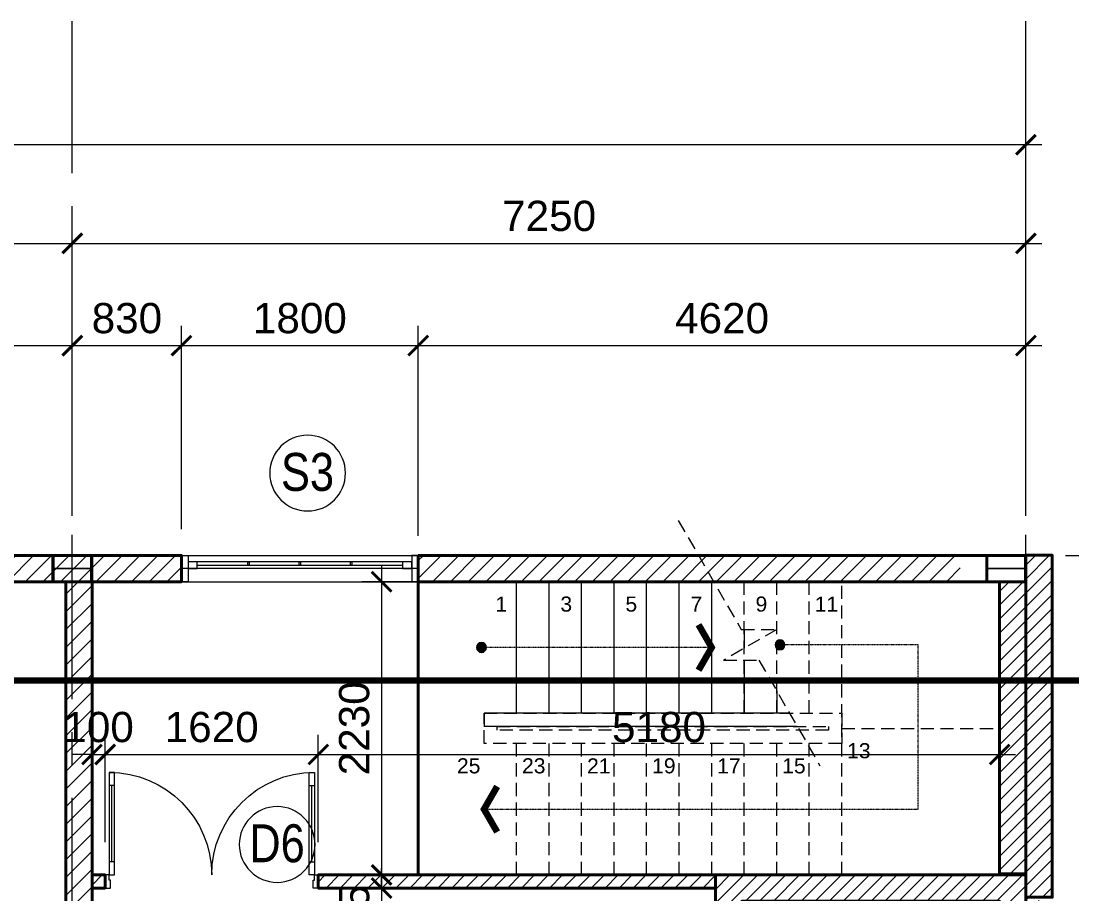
# Model space of a CAD drawing. Header units: millimetres. Extents: x 886808 to 1650903, y -1008069 to 230892.
# Drawn here: x 957779 to 965769, y -472965 to -466326 of the extents above; entities that cross this region are included whole.
import ezdxf
from ezdxf.enums import TextEntityAlignment as Align

# ---------------------------------------------------------------- set-up
doc = ezdxf.new("R2010")
doc.units = ezdxf.units.MM
for name, pattern in [('2nd Fl type B$0$$0$3.tuong bao ngoai$0$HIDDEN', [0.375, 0.25, -0.125]), ('ACAD_ISO03W100', [30, 12, -18]), ('CENTER', [2, 1.25, -0.25, 0.25, -0.25]), ('DASHED', [0.75, 0.5, -0.25]), ('HIDDEN2', [0.1875, 0.125, -0.0625])]:
    doc.linetypes.add(name, pattern=pattern)
doc.layers.get('0').update_dxf_attribs({"lineweight": 0})
for name, color, linetype, lineweight in [('01- NET TUONG- 242', 242, 'Continuous', 40), ('03- Net Cua- 153', 153, 'Continuous', 9), ('04-Net thay', 150, 'Continuous', 20), ('06- Dim- 250', 250, 'Continuous', 0), ('8l NET TO', 8, 'Continuous', 9), ('A-GLAZ-CURT', 52, 'Continuous', 5), ('A-Wall', 113, 'Continuous', 30), ('A_Dim', 8, 'Continuous', 5), ('DS_Dim', 8, 'Continuous', 0), ('HACTH', 8, 'Continuous', 0), ('I-FURN', 252, 'Continuous', 5), ('net vl', 33, 'Continuous', 5), ('X-BT-MB-F1$0$SP-CỬA', 157, 'Continuous', 0)]:
    doc.layers.add(name, color=color, linetype=linetype, lineweight=lineweight)
doc.styles.add('OBAYASHI', font='ARIALN.TTF')
doc.styles.add('TIÊU ĐỀ', font='arial.ttf', dxfattribs={"height": 230})
doc.styles.add('TRUNG TIN', font='')
doc.styles.get('TRUNG TIN').set_extended_font_data('VNI-Helve-Condense')
doc.dimstyles.new('1-100', dxfattribs={"dimtxt": 230, "dimasz": 150, "dimexe": 150, "dimexo": 300, "dimgap": 90, "dimtad": 1, "dimdec": 0, "dimrnd": 5, "dimzin": 0, "dimtxsty": 'TIÊU ĐỀ', "dimblk": 'ARCHTICK', "dimcen": 100, "dimdle": 120, "dimclrd": 256, "dimclre": 256, "dimclrt": 2, "dimadec": 0, "dimazin": 0, "dimtfac": 1, "dimtdec": 0, "dimtix": 1, "dimtmove": 1, "dimatfit": 3, "dimldrblk": 'OPEN30', "dimfxl": 900, "dimtolj": 1, "dimtzin": 0, "dimlwd": 13, "dimlwe": 13, "dimarcsym": 1})

# ---------------------------------------------------------------- blocks, each defined once
blk = doc.blocks.new('_ArchTick')
at = {"color": 0, "linetype": 'ByBlock', "const_width": 0.15}
blk.add_lwpolyline([(-0.5, -0.5), (0.5, 0.5)], dxfattribs=at)
blk = doc.blocks.new('*D249')
at = {"layer": 'A_Dim', "lineweight": 13, "transparency": 16777216}
for p, q in [((950918.6, -470089.7), (950918.6, -467867.1)), ((958168.6, -470089.7), (958168.6, -467867.1)), ((950798.6, -468017.1), (958288.6, -468017.1))]:
    blk.add_line(p, q, dxfattribs=at)
at = {"layer": 'Defpoints', "color": 0, "transparency": 16777216}
for p in [(958168.6, -468017.1), (950918.6, -470389.7), (958168.6, -470389.7)]:
    blk.add_point(p, dxfattribs=at)
at = {"layer": 'A_Dim', "lineweight": 13, "transparency": 16777216, "xscale": 150, "yscale": 150, "zscale": 150, "rotation": 180}
blk.add_blockref('_ArchTick', (950918.6, -468017.1), dxfattribs=at)
at = {"layer": 'A_Dim', "lineweight": 13, "transparency": 16777216, "xscale": 150, "yscale": 150, "zscale": 150}
blk.add_blockref('_ArchTick', (958168.6, -468017.1), dxfattribs=at)
at = {"layer": 'A_Dim', "color": 2, "transparency": 16777216, "insert": (954543.6, -467809.6), "char_height": 230, "attachment_point": 5, "style": 'TIÊU ĐỀ'}
blk.add_mtext('\\A1;7250', dxfattribs=at)
blk = doc.blocks.new('_Open30')
at = {"color": 0, "linetype": 'ByBlock', "lineweight": -2}
for p, q in [((-1, 0.268), (0, 0)), ((0, 0), (-1, -0.268)), ((0, 0), (-1, 0))]:
    blk.add_line(p, q, dxfattribs=at)
blk = doc.blocks.new('*D621')
at = {"layer": 'A_Dim', "lineweight": 13, "transparency": 16777216}
for p, q in [((958168.6, -470089.7), (958168.6, -467867.1)), ((965418.6, -470089.7), (965418.6, -467867.1)), ((958048.6, -468017.1), (965538.6, -468017.1))]:
    blk.add_line(p, q, dxfattribs=at)
at = {"layer": 'Defpoints', "color": 0, "transparency": 16777216}
for p in [(965418.6, -468017.1), (958168.6, -470389.7), (965418.6, -470389.7)]:
    blk.add_point(p, dxfattribs=at)
at = {"layer": 'A_Dim', "lineweight": 13, "transparency": 16777216, "xscale": 150, "yscale": 150, "zscale": 150, "rotation": 180}
blk.add_blockref('_ArchTick', (958168.6, -468017.1), dxfattribs=at)
at = {"layer": 'A_Dim', "lineweight": 13, "transparency": 16777216, "xscale": 150, "yscale": 150, "zscale": 150}
blk.add_blockref('_ArchTick', (965418.6, -468017.1), dxfattribs=at)
at = {"layer": 'A_Dim', "color": 2, "transparency": 16777216, "insert": (961793.6, -467809.6), "char_height": 230, "attachment_point": 5, "style": 'TIÊU ĐỀ'}
blk.add_mtext('\\A1;7250', dxfattribs=at)
blk = doc.blocks.new('*D622')
at = {"layer": 'A_Dim', "lineweight": 13, "transparency": 16777216}
for p, q in [((934988.6, -470089.7), (934988.6, -467117.1)), ((965418.6, -470089.7), (965418.6, -467117.1)), ((965538.6, -467267.1), (934868.6, -467267.1))]:
    blk.add_line(p, q, dxfattribs=at)
at = {"layer": 'Defpoints', "color": 0, "transparency": 16777216}
for p in [(934988.6, -467267.1), (934988.6, -470389.7), (965418.6, -470389.7)]:
    blk.add_point(p, dxfattribs=at)
at = {"layer": 'A_Dim', "lineweight": 13, "transparency": 16777216, "xscale": 150, "yscale": 150, "zscale": 150, "rotation": 180}
blk.add_blockref('_ArchTick', (934988.6, -467267.1), dxfattribs=at)
at = {"layer": 'A_Dim', "lineweight": 13, "transparency": 16777216, "xscale": 150, "yscale": 150, "zscale": 150}
blk.add_blockref('_ArchTick', (965418.6, -467267.1), dxfattribs=at)
at = {"layer": 'A_Dim', "color": 2, "transparency": 16777216, "insert": (950203.6, -467059.6), "char_height": 230, "attachment_point": 5, "style": 'TIÊU ĐỀ'}
blk.add_mtext('\\A1;30430', dxfattribs=at)
blk = doc.blocks.new('*D618')
at = {"layer": 'A_Dim', "lineweight": 13, "transparency": 16777216}
for p, q in [((968184.7, -475510.1), (968184.7, -470270.1)), ((965718.6, -470390.1), (968334.7, -470390.1)), ((965718.6, -475390.1), (968334.7, -475390.1))]:
    blk.add_line(p, q, dxfattribs=at)
at = {"layer": 'Defpoints', "color": 0, "transparency": 16777216}
for p in [(965418.6, -470390.1), (968184.7, -470390.1), (965418.6, -475390.1)]:
    blk.add_point(p, dxfattribs=at)
at = {"layer": 'A_Dim', "lineweight": 13, "transparency": 16777216, "xscale": 150, "yscale": 150, "zscale": 150}
for p, rotation in [((968184.7, -470390.1), 90), ((968184.7, -475390.1), 270)]:
    blk.add_blockref('_ArchTick', p, dxfattribs=dict(at, rotation=rotation))
at = {"layer": 'A_Dim', "color": 2, "transparency": 16777216, "insert": (967977.3, -472890.1), "char_height": 230, "attachment_point": 5, "rotation": 90, "style": 'TIÊU ĐỀ'}
blk.add_mtext('\\A1;5000', dxfattribs=at)
blk = doc.blocks.new('*D619')
at = {"layer": 'A_Dim', "lineweight": 13, "transparency": 16777216}
for p, q in [((968978.4, -470270.1), (968978.4, -507610.1)), ((965718.6, -470390.1), (969128.4, -470390.1)), ((965218.6, -507490.1), (969128.4, -507490.1))]:
    blk.add_line(p, q, dxfattribs=at)
at = {"layer": 'Defpoints', "color": 0, "transparency": 16777216}
for p in [(965418.6, -470390.1), (964918.6, -507490.1), (968978.4, -507490.1)]:
    blk.add_point(p, dxfattribs=at)
at = {"layer": 'A_Dim', "lineweight": 13, "transparency": 16777216, "xscale": 150, "yscale": 150, "zscale": 150}
for p, rotation in [((968978.4, -470390.1), 90), ((968978.4, -507490.1), 270)]:
    blk.add_blockref('_ArchTick', p, dxfattribs=dict(at, rotation=rotation))
at = {"layer": 'A_Dim', "color": 2, "transparency": 16777216, "insert": (968770.9, -488940.1), "char_height": 230, "attachment_point": 5, "rotation": 90, "style": 'TIÊU ĐỀ'}
blk.add_mtext('\\A1;37100', dxfattribs=at)
blk = doc.blocks.new('*U1454')
at = {"color": 7, "ltscale": 5, "transparency": 33554636}
for p, q in [((-2000, 100), (-2000, -100)), ((-200, 100), (-200, -100))]:
    blk.add_line(p, q, dxfattribs=at)
at = {"ltscale": 40, "transparency": 33554636}
for p, q in [((-250, 100), (-1950, 100)), ((-1880, 50), (-320, 50)), ((-320, 25), (-1880, 25))]:
    blk.add_line(p, q, dxfattribs=at)
at = {"color": 0, "ltscale": 40, "transparency": 33554636}
for p, q in [((-2000, 0), (-200, 0)), ((-200, -100), (-2000, -100))]:
    blk.add_line(p, q, dxfattribs=at)
at = {"color": 0, "lineweight": -2, "transparency": 33554636}
for points in [[(-2000, 100), (-1950, 100), (-1950, -100), (-2000, -100)], [(-200, 100), (-250, 100), (-250, -100), (-200, -100)]]:
    blk.add_lwpolyline(points, close=True, dxfattribs=at)
at = {"ltscale": 40, "transparency": 33554636}
for points in [[(-1950, 50), (-1880, 50), (-1880, 0), (-1950, 0)], [(-1494.9, 25), (-1485.1, 25), (-1485.1, 50), (-1494.9, 50)], [(-1104.9, 25), (-1095.1, 25), (-1095.1, 50), (-1104.9, 50)], [(-714.9, 25), (-705.1, 25), (-705.1, 50), (-714.9, 50)], [(-320, 50), (-250, 50), (-250, 0), (-320, 0)]]:
    blk.add_lwpolyline(points, close=True, dxfattribs=at)
blk = doc.blocks.new('*U110')
at = {"layer": 'X-BT-MB-F1$0$SP-CỬA', "transparency": 33554636}
for p, q in [((-1550.3, -100), (-1590.3, -100)), ((-1570.3, -100), (-1570.3, -680.1)), ((-70, -100), (-30, -100)), ((-50, -100), (-50, -680.2)), ((-1550.3, -680.1), (-1590.3, -680.1)), ((-70, -680.2), (-30, -680.2))]:
    blk.add_line(p, q, dxfattribs=at)
for points in [[(-1620.3, 100), (-1580.3, 100), (-1580.3, 40), (-1590.3, 40), (-1590.3, 0), (-1620.3, 0)], [(0, 100), (-40, 100), (-40, 40), (-30, 40), (-30, 0), (0, 0)], [(-1590.3, 0), (-1550.3, 0), (-1550.3, -780.1), (-1590.3, -780.1)], [(-30, 0), (-70, 0), (-70, -780.2), (-30, -780.2)]]:
    blk.add_lwpolyline(points, close=True, dxfattribs=at)
at = {"layer": 'X-BT-MB-F1$0$SP-CỬA', "ltscale": 100, "transparency": 33554636}
for centre, start, end in [((-1590.3, 0), 269.99901, 359.99898), ((-30, 0), 179.99898, 269.99894)]:
    blk.add_arc(centre, 780.2, start, end, dxfattribs=at)
blk = doc.blocks.new('*U46')
h = blk.add_hatch(color=256)
edge = h.paths.add_edge_path()
edge.add_arc((1250, 2250), 37.5, 0, 360)
at = {"linetype": 'HIDDEN2'}
for points in [[(0, 0), (0, 3300)], [(0, 3300), (1250, 3300)], [(1250, 3300), (1250, 2250)]]:
    blk.add_lwpolyline(points, dxfattribs=at)
at = {"lineweight": -2, "const_width": 50}
blk.add_lwpolyline([(-173.2, 100), (0, 0), (173.2, 100)], dxfattribs=at)
blk.add_circle((1250, 2250), 37.5)
blk = doc.blocks.new('*U47')
at = {"transparency": 33554636}
h = blk.add_hatch(color=256, dxfattribs=at)
edge = h.paths.add_edge_path()
edge.add_arc((0, 1750), 37.5, 0, 360)
at = {"linetype": 'HIDDEN2', "transparency": 33554636}
blk.add_lwpolyline([(0, 0), (0, 1750)], dxfattribs=at)
at = {"lineweight": -2, "transparency": 33554636, "const_width": 50}
blk.add_lwpolyline([(-173.2, 100), (0, 0), (173.2, 100)], dxfattribs=at)
at = {"transparency": 33554636}
blk.add_circle((0, 1750), 37.5, dxfattribs=at)
blk = doc.blocks.new('THANG BO 1')
at = {"layer": '04-Net thay', "transparency": 33554636}
for p, q in [((-1941.8, 1866.6), (-1941.8, 1723.9)), ((-1941.8, 1633.4), (-1941.8, 1230)), ((-1694.5, 1399.9), (-1694.5, 1230)), ((-1596.5, 1230), (-3920, 1230)), ((-3920, 1230), (-3920, 1130)), ((-1538.7, 1130), (-3920, 1130))]:
    blk.add_line(p, q, dxfattribs=at)
for points in [[(-3672.7, 1230), (-3672.7, 2230)], [(-3425.5, 1230), (-3425.5, 2230)], [(-3178.2, 1230), (-3178.2, 2230)], [(-2930.9, 1230), (-2930.9, 2230)], [(-2683.6, 1230), (-2683.6, 2230)], [(-2436.4, 1230), (-2436.4, 2230)], [(-2189.1, 1230), (-2189.1, 2230)]]:
    blk.add_lwpolyline(points, dxfattribs=at)
at = {"layer": '06- Dim- 250', "linetype": 'DASHED', "ltscale": 200, "transparency": 33554636}
for points in [[(-2443, 2696.3), (-1964, 1866.6), (-1694.8, 1866.6), (-2098.6, 1633.4), (-1829.4, 1633.4), (-1366.2, 831.2)], [(-1941.8, 1230), (-1941.8, 2230)], [(-1694.5, 1230), (-1694.5, 2230)], [(-1447.3, 1230), (-1447.3, 2230)], [(-1200, 0), (-1200, 2230)], [(-1200, 1115), (0, 1115)], [(-3672.7, 0), (-3672.7, 1000)], [(-3425.5, 0), (-3425.5, 1000)], [(-3178.2, 0), (-3178.2, 1000)], [(-2930.9, 0), (-2930.9, 1000)], [(-2683.6, 0), (-2683.6, 1000)], [(-2436.4, 0), (-2436.4, 1000)], [(-2189.1, 0), (-2189.1, 1000)], [(-1941.8, 0), (-1941.8, 1000)], [(-1694.5, 0), (-1694.5, 1000)], [(-1447.3, 0), (-1447.3, 1000)]]:
    blk.add_lwpolyline(points, dxfattribs=at)
for points in [[(-1200, 1230), (-1200, 1000), (-3920, 1000), (-3920, 1230)], [(-1300, 1130), (-1300, 1100), (-3820, 1100), (-3820, 1130)]]:
    blk.add_lwpolyline(points, close=True, dxfattribs=at)
at = {"layer": '06- Dim- 250', "linetype": 'ACAD_ISO03W100', "ltscale": 10, "transparency": 33554636, "xscale": -1.000000000000001}
for name, p, rotation in [('*U47', (-2189.1, 1730), 90), ('*U46', (-3920, 500), 270)]:
    blk.add_blockref(name, p, dxfattribs=dict(at, rotation=rotation))
at = {"color": 2, "transparency": 33554636, "char_height": 115, "attachment_point": 5, "style": 'TIÊU ĐỀ'}
for s, insert in [('\\A1;1', (-3789.2, 2059.3)), ('\\A1;3', (-3294.7, 2059.3)), ('\\A1;5', (-2800.2, 2059.3)), ('\\A1;7', (-2305.6, 2059.3)), ('\\A1;9', (-1811.1, 2059.3)), ('\\A1;11', (-1316.5, 2059.3)), ('\\A1;13', (-1070.4, 944.3)), ('\\A1;25', (-4036.5, 829.3)), ('\\A1;23', (-3542, 829.3)), ('\\A1;21', (-3047.4, 829.3)), ('\\A1;19', (-2552.9, 829.3)), ('\\A1;17', (-2058.3, 829.3)), ('\\A1;15', (-1563.8, 829.3))]:
    blk.add_mtext(s, dxfattribs=dict(at, insert=insert))
blk = doc.blocks.new('so thu tu bac thang')
at = {"ltscale": 300}
blk.add_circle((37.7, 0), 125, dxfattribs=at)
at = {"style": 'OBAYASHI'}
blk.add_attdef('SO_THU_TU_BAC_THANG', (-91.5, -138.5), '', height=300, dxfattribs=at)
blk = doc.blocks.new('*D1336')
at = {"layer": 'A_Dim', "lineweight": 13, "transparency": 16777216}
for p, q in [((950918.6, -470089.7), (950918.6, -468644.5)), ((958168.6, -469628), (958168.6, -468644.5)), ((950798.6, -468794.5), (958288.6, -468794.5))]:
    blk.add_line(p, q, dxfattribs=at)
at = {"layer": 'Defpoints', "color": 0, "transparency": 16777216}
for p in [(958168.6, -468794.5), (958168.6, -469928), (950918.6, -470389.7)]:
    blk.add_point(p, dxfattribs=at)
at = {"layer": 'A_Dim', "lineweight": 13, "transparency": 16777216, "xscale": 150, "yscale": 150, "zscale": 150, "rotation": 180}
blk.add_blockref('_ArchTick', (950918.6, -468794.5), dxfattribs=at)
at = {"layer": 'A_Dim', "lineweight": 13, "transparency": 16777216, "xscale": 150, "yscale": 150, "zscale": 150}
blk.add_blockref('_ArchTick', (958168.6, -468794.5), dxfattribs=at)
at = {"layer": 'A_Dim', "color": 2, "transparency": 16777216, "insert": (954543.6, -468587.1), "char_height": 230, "attachment_point": 5, "style": 'TIÊU ĐỀ'}
blk.add_mtext('\\A1;7250', dxfattribs=at)
blk = doc.blocks.new('*D1337')
at = {"layer": 'A_Dim', "lineweight": 13, "transparency": 16777216}
for p, q in [((958168.6, -469628), (958168.6, -468644.5)), ((958998.6, -470189.8), (958998.6, -468644.5)), ((958048.6, -468794.5), (959118.6, -468794.5))]:
    blk.add_line(p, q, dxfattribs=at)
at = {"layer": 'Defpoints', "color": 0, "transparency": 16777216}
for p in [(958998.6, -468794.5), (958168.6, -469928), (958998.6, -470489.8)]:
    blk.add_point(p, dxfattribs=at)
at = {"layer": 'A_Dim', "lineweight": 13, "transparency": 16777216, "xscale": 150, "yscale": 150, "zscale": 150, "rotation": 180}
blk.add_blockref('_ArchTick', (958168.6, -468794.5), dxfattribs=at)
at = {"layer": 'A_Dim', "lineweight": 13, "transparency": 16777216, "xscale": 150, "yscale": 150, "zscale": 150}
blk.add_blockref('_ArchTick', (958998.6, -468794.5), dxfattribs=at)
at = {"layer": 'A_Dim', "color": 2, "transparency": 16777216, "insert": (958583.6, -468587), "char_height": 230, "attachment_point": 5, "style": 'TIÊU ĐỀ'}
blk.add_mtext('\\A1;830', dxfattribs=at)
blk = doc.blocks.new('*D1338')
at = {"layer": 'A_Dim', "lineweight": 13, "transparency": 16777216}
for p, q in [((958998.6, -470189.8), (958998.6, -468644.5)), ((960798.6, -470240), (960798.6, -468644.5)), ((958878.6, -468794.5), (960918.6, -468794.5))]:
    blk.add_line(p, q, dxfattribs=at)
at = {"layer": 'Defpoints', "color": 0, "transparency": 16777216}
for p in [(960798.6, -468794.5), (958998.6, -470489.8), (960798.6, -470540)]:
    blk.add_point(p, dxfattribs=at)
at = {"layer": 'A_Dim', "lineweight": 13, "transparency": 16777216, "xscale": 150, "yscale": 150, "zscale": 150, "rotation": 180}
blk.add_blockref('_ArchTick', (958998.6, -468794.5), dxfattribs=at)
at = {"layer": 'A_Dim', "lineweight": 13, "transparency": 16777216, "xscale": 150, "yscale": 150, "zscale": 150}
blk.add_blockref('_ArchTick', (960798.6, -468794.5), dxfattribs=at)
at = {"layer": 'A_Dim', "color": 2, "transparency": 16777216, "insert": (959898.6, -468587.1), "char_height": 230, "attachment_point": 5, "style": 'TIÊU ĐỀ'}
blk.add_mtext('\\A1;1800', dxfattribs=at)
blk = doc.blocks.new('*D1339')
at = {"layer": 'A_Dim', "lineweight": 13, "transparency": 16777216}
for p, q in [((960798.6, -470240), (960798.6, -468644.5)), ((965418.6, -469653.5), (965418.6, -468644.5)), ((960678.6, -468794.5), (965538.6, -468794.5))]:
    blk.add_line(p, q, dxfattribs=at)
at = {"layer": 'Defpoints', "color": 0, "transparency": 16777216}
for p in [(965418.6, -468794.5), (965418.6, -469953.5), (960798.6, -470540)]:
    blk.add_point(p, dxfattribs=at)
at = {"layer": 'A_Dim', "lineweight": 13, "transparency": 16777216, "xscale": 150, "yscale": 150, "zscale": 150, "rotation": 180}
blk.add_blockref('_ArchTick', (960798.6, -468794.5), dxfattribs=at)
at = {"layer": 'A_Dim', "lineweight": 13, "transparency": 16777216, "xscale": 150, "yscale": 150, "zscale": 150}
blk.add_blockref('_ArchTick', (965418.6, -468794.5), dxfattribs=at)
at = {"layer": 'A_Dim', "color": 2, "transparency": 16777216, "insert": (963108.6, -468587.1), "char_height": 230, "attachment_point": 5, "style": 'TIÊU ĐỀ'}
blk.add_mtext('\\A1;4620', dxfattribs=at)
blk = doc.blocks.new('*D1347')
at = {"layer": 'A_Dim', "lineweight": 13, "transparency": 16777216}
for p, q in [((958318.6, -472520.1), (958318.6, -471754)), ((958418.3, -472570.1), (958418.3, -471754)), ((958318.6, -471904), (958168.6, -471904)), ((958318.6, -471904), (958418.3, -471904)), ((958418.3, -471904), (958568.3, -471904))]:
    blk.add_line(p, q, dxfattribs=at)
at = {"layer": 'Defpoints', "color": 0, "transparency": 16777216}
for p in [(958418.3, -471904), (958318.6, -472820.1), (958418.3, -472870.1)]:
    blk.add_point(p, dxfattribs=at)
at = {"layer": 'A_Dim', "lineweight": 13, "transparency": 16777216, "xscale": 150, "yscale": 150, "zscale": 150}
blk.add_blockref('_ArchTick', (958318.6, -471904), dxfattribs=at)
at = {"layer": 'A_Dim', "lineweight": 13, "transparency": 16777216, "xscale": 150, "yscale": 150, "zscale": 150, "rotation": 180}
blk.add_blockref('_ArchTick', (958418.3, -471904), dxfattribs=at)
at = {"layer": 'A_Dim', "color": 2, "transparency": 16777216, "insert": (958368.4, -471696.6), "char_height": 230, "attachment_point": 5, "style": 'TIÊU ĐỀ'}
blk.add_mtext('\\A1;100', dxfattribs=at)
blk = doc.blocks.new('*D1348')
at = {"layer": 'A_Dim', "lineweight": 13, "transparency": 16777216}
for p, q in [((958418.3, -472570.1), (958418.3, -471754)), ((960038.6, -472570.1), (960038.6, -471754)), ((958298.3, -471904), (960158.6, -471904))]:
    blk.add_line(p, q, dxfattribs=at)
at = {"layer": 'Defpoints', "color": 0, "transparency": 16777216}
for p in [(960038.6, -471904), (958418.3, -472870.1), (960038.6, -472870.1)]:
    blk.add_point(p, dxfattribs=at)
at = {"layer": 'A_Dim', "lineweight": 13, "transparency": 16777216, "xscale": 150, "yscale": 150, "zscale": 150, "rotation": 180}
blk.add_blockref('_ArchTick', (958418.3, -471904), dxfattribs=at)
at = {"layer": 'A_Dim', "lineweight": 13, "transparency": 16777216, "xscale": 150, "yscale": 150, "zscale": 150}
blk.add_blockref('_ArchTick', (960038.6, -471904), dxfattribs=at)
at = {"layer": 'A_Dim', "color": 2, "transparency": 16777216, "insert": (959228.4, -471696.6), "char_height": 230, "attachment_point": 5, "style": 'TIÊU ĐỀ'}
blk.add_mtext('\\A1;1620', dxfattribs=at)
blk = doc.blocks.new('*D1349')
at = {"layer": 'A_Dim', "lineweight": 13, "transparency": 16777216}
for p, q in [((960038.6, -472570.1), (960038.6, -471754)), ((965218.6, -472393.5), (965218.6, -471754)), ((959918.6, -471904), (965338.6, -471904))]:
    blk.add_line(p, q, dxfattribs=at)
at = {"layer": 'Defpoints', "color": 0, "transparency": 16777216}
for p in [(965218.6, -471904), (965218.6, -472693.5), (960038.6, -472870.1)]:
    blk.add_point(p, dxfattribs=at)
at = {"layer": 'A_Dim', "lineweight": 13, "transparency": 16777216, "xscale": 150, "yscale": 150, "zscale": 150, "rotation": 180}
blk.add_blockref('_ArchTick', (960038.6, -471904), dxfattribs=at)
at = {"layer": 'A_Dim', "lineweight": 13, "transparency": 16777216, "xscale": 150, "yscale": 150, "zscale": 150}
blk.add_blockref('_ArchTick', (965218.6, -471904), dxfattribs=at)
at = {"layer": 'A_Dim', "color": 2, "transparency": 16777216, "insert": (962628.6, -471696.6), "char_height": 230, "attachment_point": 5, "style": 'TIÊU ĐỀ'}
blk.add_mtext('\\A1;5180', dxfattribs=at)
blk = doc.blocks.new('*D1350')
at = {"layer": 'A_Dim', "lineweight": 13, "transparency": 16777216}
for p, q in [((960520, -470470.1), (960520, -472940.1)), ((960993.1, -470590.1), (960370, -470590.1)), ((961240.4, -472820.1), (960370, -472820.1))]:
    blk.add_line(p, q, dxfattribs=at)
at = {"layer": 'Defpoints', "color": 0, "transparency": 16777216}
for p in [(961293.1, -470590.1), (960520, -472820.1), (961540.4, -472820.1)]:
    blk.add_point(p, dxfattribs=at)
at = {"layer": 'A_Dim', "lineweight": 13, "transparency": 16777216, "xscale": 150, "yscale": 150, "zscale": 150}
for p, rotation in [((960520, -470590.1), 90), ((960520, -472820.1), 270)]:
    blk.add_blockref('_ArchTick', p, dxfattribs=dict(at, rotation=rotation))
at = {"layer": 'A_Dim', "color": 2, "transparency": 16777216, "insert": (960312.5, -471705.1), "char_height": 230, "attachment_point": 5, "rotation": 90, "style": 'TIÊU ĐỀ'}
blk.add_mtext('\\A1;2230', dxfattribs=at)
blk = doc.blocks.new('*D1351')
at = {"layer": 'A_Dim', "lineweight": 13, "transparency": 16777216}
for p, q in [((960520, -472920.1), (960520, -472770.1)), ((961188.5, -472920.1), (960370, -472920.1)), ((960520, -472920.1), (960520, -473405.1)), ((962858.6, -473405.1), (960370, -473405.1)), ((960520, -473405.1), (960520, -473555.1))]:
    blk.add_line(p, q, dxfattribs=at)
at = {"layer": 'Defpoints', "color": 0, "transparency": 16777216}
for p in [(961488.5, -472920.1), (960520, -473405.1), (963158.6, -473405.1)]:
    blk.add_point(p, dxfattribs=at)
at = {"layer": 'A_Dim', "lineweight": 13, "transparency": 16777216, "xscale": 150, "yscale": 150, "zscale": 150}
for p, rotation in [((960520, -472920.1), 270), ((960520, -473405.1), 90)]:
    blk.add_blockref('_ArchTick', p, dxfattribs=dict(at, rotation=rotation))
at = {"layer": 'A_Dim', "color": 2, "transparency": 16777216, "insert": (960312.6, -473162.6), "char_height": 230, "attachment_point": 5, "rotation": 90, "style": 'TIÊU ĐỀ'}
blk.add_mtext('\\A1;485', dxfattribs=at)
blk = doc.blocks.new('cc')
at = {"layer": 'A-GLAZ-CURT', "transparency": 33554636}
blk.add_lwpolyline([(222569.3, 39756), (222287.3, 39756), (222287.3, 39659), (222278.3, 39659), (222278.3, 39859), (222287.3, 39859), (222287.3, 39762), (222569.3, 39762), (222569.3, 39859), (222578.3, 39859), (222578.3, 39659), (222569.3, 39659)], close=True, dxfattribs=at)
at = {"layer": 'A-Wall', "transparency": 33554636}
blk.add_lwpolyline([(222278.3, 39659), (222578.3, 39659), (222578.3, 39859), (222278.3, 39859)], close=True, dxfattribs=at)

msp = doc.modelspace()

# ---------------------------------------------------------------- hatches: boundary and pattern name
at = {"layer": 'HACTH', "transparency": 33554636}
h = msp.add_hatch(dxfattribs=at)
h.set_pattern_fill('ANSI31', color=256, scale=30)
h.paths.add_polyline_path([(958118.6, -475390.1), (958318.6, -475390.1), (958318.6, -470590.1), (958118.6, -470590.1)])
h.paths.add_polyline_path([(953643.6, -470589.9), (958998.6, -470589.7), (958998.6, -470390.1), (953643.6, -470390.4)])
h.paths.add_polyline_path([(955518.6, -503190.2), (950968.6, -503190.2), (950968.6, -503390.1), (955518.6, -503390.1)])
h.paths.add_polyline_path([(934988.6, -470589.7), (935188.6, -470589.7), (935188.6, -471895.8), (934988.6, -471895.8)])
h.paths.add_polyline_path([(943236, -507290.1), (945731.1, -507290.1), (945731.1, -507490.1), (943236, -507490.1)])
h.paths.add_polyline_path([(956518.6, -503190.2), (958318.6, -503190.1), (958318.6, -503390.1), (956518.6, -503390.2)])
h.paths.add_polyline_path([(941336, -475390.1), (941536, -475390.1), (941536, -470589.7), (941336, -470589.7)])
h.paths.add_polyline_path([(957418.6, -475490.2), (958318.6, -475490.1), (958318.6, -475390.1), (957418.6, -475390.2)])
h.paths.add_polyline_path([(950256.1, -507290.1), (951068.6, -507290.1), (951068.6, -507490.1), (950256.1, -507490.1)])
h.paths.add_polyline_path([(947331.1, -507290.1), (948656.1, -507290.1), (948656.1, -507490.1), (947331.1, -507490.1)])
h.paths.add_polyline_path([(934988.6, -499915.1), (935188.6, -499915.1), (935188.6, -504440.1), (934988.6, -504440.1)])
h.paths.add_polyline_path([(935188.6, -480090.1), (934988.6, -480090.1), (934988.6, -486040.1), (935188.6, -486040.1), (935188.6, -484340.1)])
h.paths.add_polyline_path([(934988.6, -470590.1), (936571.1, -470590.1), (936571.1, -470390.1), (934988.6, -470390.1)])
h.paths.add_polyline_path([(938371.1, -470389.7), (941536, -470389.7), (941536, -470589.7), (938371.1, -470589.7)])
h.paths.add_polyline_path([(943336, -470389.7), (947798.6, -470389.7), (947798.6, -470590.4), (943336, -470590.4)])
h.paths.add_polyline_path([(949598.6, -470390.4), (953643.6, -470390.4), (953643.6, -470589.7), (949598.6, -470589.7)])
h.paths.add_polyline_path([(938371.1, -507290.1), (941636, -507290.1), (941636, -507490.1), (938371.1, -507490.1)])
h.paths.add_polyline_path([(934988.6, -507490.1), (936571.1, -507490.1), (936571.1, -507290.1), (934988.6, -507290.1)])
h.paths.add_polyline_path([(960798.6, -470389.8), (964918.6, -470389.8), (964918.6, -470589.7), (960798.6, -470589.7)])
h.paths.add_polyline_path([(951068.6, -507490.1), (951872.6, -507490.1), (951872.6, -507290.1), (951068.6, -507290.1)])
h.paths.add_polyline_path([(953472.6, -507490.1), (954272.6, -507490.1), (954272.6, -507290.1), (953472.6, -507290.1)])
h.paths.add_polyline_path([(955872.6, -507490.1), (956784.8, -507490.1), (956784.8, -507290.1), (955872.6, -507290.1)])
h.paths.add_polyline_path([(951068.6, -503390.1), (951068.6, -507290.1), (950868.6, -507290.1), (950868.6, -503605.1), (950968.6, -503605.1), (950968.6, -503390.1)])
h.paths.add_polyline_path([(950968.6, -501190.2), (950968.6, -503605.1), (950768.6, -503605.1), (950768.6, -501190.2)])
h.paths.add_polyline_path([(946917.9, -500990.1), (950968.6, -500990.1), (950968.6, -501190.2), (946917.9, -501190.2)])
h.paths.add_polyline_path([(946917.8, -502390.2), (947117.8, -502390.2), (947117.8, -503190.1), (946917.8, -503190.1)])
h.paths.add_polyline_path([(947117.8, -501390.2), (946917.8, -501390.2), (946917.9, -501190.2), (947117.9, -501190.2)])
h.paths.add_polyline_path([(948117.9, -503390.1), (948117.9, -503190.1), (942718.6, -503190.1), (942718.6, -503390.1)])
h.paths.add_polyline_path([(943918.6, -502390.2), (943718.6, -502390.2), (943718.6, -503190.1), (943918.6, -503190.1)])
h.paths.add_polyline_path([(943718.6, -501390.2), (943918.6, -501390.2), (943918.6, -501190.2), (943718.6, -501190.2)])
h.paths.add_polyline_path([(939868.6, -501190.2), (943918.6, -501190.2), (943918.6, -500990.1), (939868.6, -500990.2)])
h.paths.add_polyline_path([(939868.6, -501190.2), (939868.6, -500990.2), (936488.6, -500990.2), (936488.6, -501190.2)])
h.paths.add_polyline_path([(935488.6, -500990.1), (935188.6, -500990.1), (935188.6, -501190.1), (935488.6, -501190.1)])
h.paths.add_polyline_path([(940068.6, -501190.2), (940068.6, -507290.1), (939868.6, -507290.1), (939868.6, -501190.2)])
h.paths.add_polyline_path([(944218.3, -507290.1), (944418.3, -507290.1), (944418.2, -503390.1), (944218.2, -503390.1)])
h.paths.add_polyline_path([(945631.7, -507290.1), (945631.7, -507040.1), (944418.3, -507040.1), (944418.3, -507290.2)])
h.paths.add_polyline_path([(945731.7, -506940.1), (945731.7, -507290.1), (944418.3, -507290.2), (944418.3, -506940.1)])
h.paths.add_polyline_path([(935188.6, -492365.1), (934988.6, -492365.1), (934988.6, -491415.1), (935188.6, -491415.1)])
h.paths.add_polyline_path([(935188.6, -473695.8), (934988.6, -473695.8), (934988.6, -475672.3), (935188.6, -475672.3)])
h.paths.add_polyline_path([(935188.6, -489615.1), (934988.6, -489615.1), (934988.6, -488415.1), (935188.6, -488415.1)])
h.paths.add_polyline_path([(935188.6, -506240.1), (934988.6, -506240.1), (934988.6, -507290.1), (935188.6, -507290.1)])
h.paths.add_polyline_path([(935188.6, -486615.1), (934988.6, -486615.1), (934988.6, -486040.1), (935188.6, -486040.1)])
h.paths.add_polyline_path([(934988.6, -478490.2), (935188.6, -478490.2), (935188.6, -477872.3), (934988.6, -477872.3)])
h.paths.add_polyline_path([(935188.6, -495365.1), (934988.6, -495365.1), (934988.6, -494165.1), (935188.6, -494165.1)])
h.paths.add_polyline_path([(935188.6, -498115.1), (934988.6, -498115.1), (934988.6, -497165.1), (935188.6, -497165.1)])
h.paths.add_polyline_path([(946528.6, -475390.1), (946628.6, -475390.1), (946628.6, -475190.1), (946528.6, -475190.1)])
h.paths.add_polyline_path([(945119.3, -473045.7), (944918.8, -473045.7), (944918.6, -475390.1), (945119.1, -475390.1)])
h.paths.add_polyline_path([(944918.6, -473693), (944918.6, -473593), (946528.4, -473593), (946528.4, -473693)])
h.paths.add_polyline_path([(946628.6, -474430.1), (946528.6, -474430.1), (946528.6, -471840.1), (946628.6, -471840.1)])
h.paths.add_polyline_path([(944918.8, -472090.1), (944918.8, -471990.1), (946528.6, -471990.1), (946528.6, -472090.1)])
h.paths.add_polyline_path([(945116.5, -471990.1), (944918.6, -471990.1), (944918.6, -470739.7), (945116.5, -470739.7)])
h.paths.add_polyline_path([(944918.6, -470739.7), (945119.1, -470739.7), (945119.1, -470590.4), (944918.6, -470590.4)])
h.paths.add_polyline_path([(945119, -472285.7), (944919, -472285.7), (944919.1, -472085.6), (945119.1, -472085.6)])
h.paths.add_polyline_path([(935188.6, -475490.1), (936963.2, -475490.1), (936963.2, -475390.2), (935188.6, -475390.2)])
h.paths.add_polyline_path([(941905.1, -475490.1), (938163.2, -475490.1), (938163.2, -475390.1), (941905.1, -475390.2)])
h.paths.add_polyline_path([(943128.5, -475390.2), (955798.6, -475390.1), (955798.6, -475490.1), (943128.5, -475490.2)])
h.paths.add_polyline_path([(932488.6, -477672.3), (932488.6, -475872.3), (934988.6, -475872.3), (934988.6, -476034.9), (935188.6, -476034.9), (935188.6, -475672.3), (932288.6, -475672.3), (932288.6, -477872.3), (935188.6, -477872.3), (935188.6, -477535.3), (934988.6, -477535.3), (934988.6, -477672.3)])
h = msp.add_hatch(dxfattribs=at)
h.set_pattern_fill('ANSI31', color=256, scale=600)
h.set_pattern_definition([(45, (-673779.525, -481760.36), (-53.0330086, 53.0330086), [])])
h.paths.add_polyline_path([(965418.6, -472989.2), (965618.6, -472989.2), (965618.6, -470389.2), (965418.6, -470389.2)])
h.paths.add_polyline_path([(965418.6, -474204.7), (965518.6, -474204.7), (965518.6, -472989.2), (965418.6, -472989.2)])
h.paths.add_polyline_path([(965218.6, -472810.5), (965418.6, -472810.5), (965418.6, -470590.1), (965218.6, -470590.1)])
h.paths.add_polyline_path([(965218.6, -475290.6), (965218.6, -473020.1), (963258.6, -473020.1), (963258.6, -473405.1), (963058.6, -473405.1), (963058.6, -472820.1), (965418.6, -472820.1), (965418.6, -475490.6), (963058.6, -475490.6), (963058.6, -474905.6), (963258.6, -474905.6), (963258.6, -475290.6)])
h.paths.add_polyline_path([(963058.6, -472920.1), (960038.6, -472920.1), (960038.6, -472820.1), (963058.6, -472820.1)])
h.paths.add_polyline_path([(958418.3, -472920.1), (958318.6, -472920.1), (958318.6, -472820.1), (958418.3, -472820.1)])

# ---------------------------------------------------------------- linework, layer by layer
at = {"layer": '01- NET TUONG- 242', "transparency": 33554636}
for points in [[(953643.6, -470589.9), (958998.6, -470589.7), (958998.6, -470390.1), (953643.6, -470390.4)], [(960798.6, -470389.8), (965418.6, -470389.8), (965418.6, -470589.7), (960798.6, -470589.7)], [(965418.6, -472989.2), (965618.6, -472989.2), (965618.6, -470389.2), (965418.6, -470389.2)], [(958118.6, -475390.1), (958318.6, -475390.1), (958318.6, -470590.1), (958118.6, -470590.1)], [(965218.6, -470589.8), (960798.6, -470589.8), (960798.6, -472820.1), (965218.6, -472820.1)], [(965218.6, -472810.5), (965418.6, -472810.5), (965418.6, -470590.1), (965218.6, -470590.1)], [(958418.3, -472920.1), (958318.6, -472920.1), (958318.6, -472820.1), (958418.3, -472820.1)], [(963058.6, -472920.1), (960038.6, -472920.1), (960038.6, -472820.1), (963058.6, -472820.1)], [(965218.6, -475290.6), (965218.6, -473020.1), (963258.6, -473020.1), (963258.6, -473405.1), (963058.6, -473405.1), (963058.6, -472820.1), (965418.6, -472820.1), (965418.6, -475490.6), (963058.6, -475490.6), (963058.6, -474905.6), (963258.6, -474905.6), (963258.6, -475290.6)]]:
    msp.add_lwpolyline(points, close=True, dxfattribs=at)
at = {"layer": '8l NET TO', "color": 251, "linetype": 'CENTER', "ltscale": 1000, "true_color": 0x636466, "transparency": 33554636}
for p, q in [((958168.6, -511483.1), (958168.6, -466326.1)), ((965418.6, -511483.1), (965418.6, -466326.1)), ((941785.5, -470390.1), (971474.1, -470390.1))]:
    msp.add_line(p, q, dxfattribs=at)
at = {"layer": 'I-FURN', "linetype": '2nd Fl type B$0$$0$3.tuong bao ngoai$0$HIDDEN', "ltscale": 1000, "transparency": 33554636, "const_width": 50}
msp.add_lwpolyline([(928603, -471340.9), (970719.9, -471340.9)], dxfattribs=at)

# ---------------------------------------------------------------- block references
at = {"transparency": 33554636}
ref = msp.add_blockref('so thu tu bac thang', (960044.5, -469764.1), dxfattribs=dict(at, xscale=-2.304000000003725, yscale=2.304000000003725, zscale=2.304, rotation=359.9999999985525))
ref.add_attrib('SO_THU_TU_BAC_THANG', 'S3', dxfattribs={"height": 288, "style": 'TRUNG TIN'}).set_placement((959956.8, -469899), align=Align.CENTER)
msp.add_blockref('THANG BO 1', (965218.6, -472820.1), dxfattribs=at)
ref = msp.add_blockref('so thu tu bac thang', (959812.7, -472588.1), dxfattribs=dict(at, xscale=-2.304000000003725, yscale=2.304000000003725, zscale=2.304, rotation=359.9999999985525))
ref.add_attrib('SO_THU_TU_BAC_THANG', 'D6', dxfattribs={"height": 288, "style": 'TRUNG TIN'}).set_placement((959725, -472723), align=Align.CENTER)
at = {"layer": '03- Net Cua- 153', "linetype": 'Continuous', "transparency": 33554636, "xscale": -1}
msp.add_blockref('*U1454', (958798.6, -470489.8), dxfattribs=at)
at = {"layer": 'DS_Dim', "transparency": 33554636}
for p in [(735740.3, -510249.1), (742840.3, -510249.1)]:
    msp.add_blockref('cc', p, dxfattribs=at)
at = {"layer": 'net vl', "ltscale": 300, "transparency": 33554636, "extrusion": (4.10546e-11, -1.99684e-08, -1), "rotation": 180.0010245503391}
msp.add_blockref('*U110', (-960038.6, -472820.1, 0), dxfattribs=at)

# ---------------------------------------------------------------- dimensions: what is measured, and where the dimension line sits
at = {"layer": 'A_Dim', "transparency": 33554636}
for base, p1, p2, picture, middle in [((934988.6, -467267.1), (965418.6, -470389.7), (934988.6, -470389.7), '*D622', (950203.6, -467059.6)), ((958168.6, -468017.1), (950918.6, -470389.7), (958168.6, -470389.7), '*D249', (954543.6, -467809.6)), ((965418.6, -468017.1), (958168.6, -470389.7), (965418.6, -470389.7), '*D621', (961793.6, -467809.6))]:
    dim = msp.add_linear_dim(base=base, p1=p1, p2=p2, dimstyle='1-100', override={"dimscale": 1}, dxfattribs=at)
    dim.commit()
    dim.dimension.update_dxf_attribs({"geometry": picture, "text_midpoint": middle})
at = {"layer": 'A_Dim'}
for base, p1, p2, picture, middle in [((958168.6, -468794.5), (950918.6, -470389.7), (958168.6, -469928), '*D1336', (954543.6, -468587.1)), ((958998.6, -468794.5), (958168.6, -469928), (958998.6, -470489.8), '*D1337', (958583.6, -468587)), ((960798.6, -468794.5), (958998.6, -470489.8), (960798.6, -470540), '*D1338', (959898.6, -468587.1)), ((965418.6, -468794.5), (960798.6, -470540), (965418.6, -469953.5), '*D1339', (963108.6, -468587.1)), ((958418.3, -471904), (958318.6, -472820.1), (958418.3, -472870.1), '*D1347', (958368.4, -471696.6)), ((960038.6, -471904), (958418.3, -472870.1), (960038.6, -472870.1), '*D1348', (959228.4, -471696.6)), ((965218.6, -471904), (960038.6, -472870.1), (965218.6, -472693.5), '*D1349', (962628.6, -471696.6))]:
    dim = msp.add_linear_dim(base=base, p1=p1, p2=p2, dimstyle='1-100', dxfattribs=at)
    dim.commit()
    dim.dimension.update_dxf_attribs({"geometry": picture, "text_midpoint": middle})
at = {"layer": 'A_Dim', "transparency": 33554636}
for base, p1, p2, picture, middle in [((968978.4, -507490.1), (965418.6, -470390.1), (964918.6, -507490.1), '*D619', (968770.9, -488940.1)), ((968184.7, -470390.1), (965418.6, -475390.1), (965418.6, -470390.1), '*D618', (967977.3, -472890.1))]:
    dim = msp.add_linear_dim(base=base, p1=p1, p2=p2, angle=90, dimstyle='1-100', override={"dimscale": 1}, dxfattribs=at)
    dim.commit()
    dim.dimension.update_dxf_attribs({"geometry": picture, "text_midpoint": middle})
at = {"layer": 'A_Dim'}
for base, p1, p2, picture, middle in [((960520, -472820.1), (961293.1, -470590.1), (961540.4, -472820.1), '*D1350', (960312.5, -471705.1)), ((960520, -473405.1), (961488.5, -472920.1), (963158.6, -473405.1), '*D1351', (960312.6, -473162.6))]:
    dim = msp.add_linear_dim(base=base, p1=p1, p2=p2, angle=90, dimstyle='1-100', dxfattribs=at)
    dim.commit()
    dim.dimension.update_dxf_attribs({"geometry": picture, "text_midpoint": middle})

doc.saveas('drawing.dxf')
